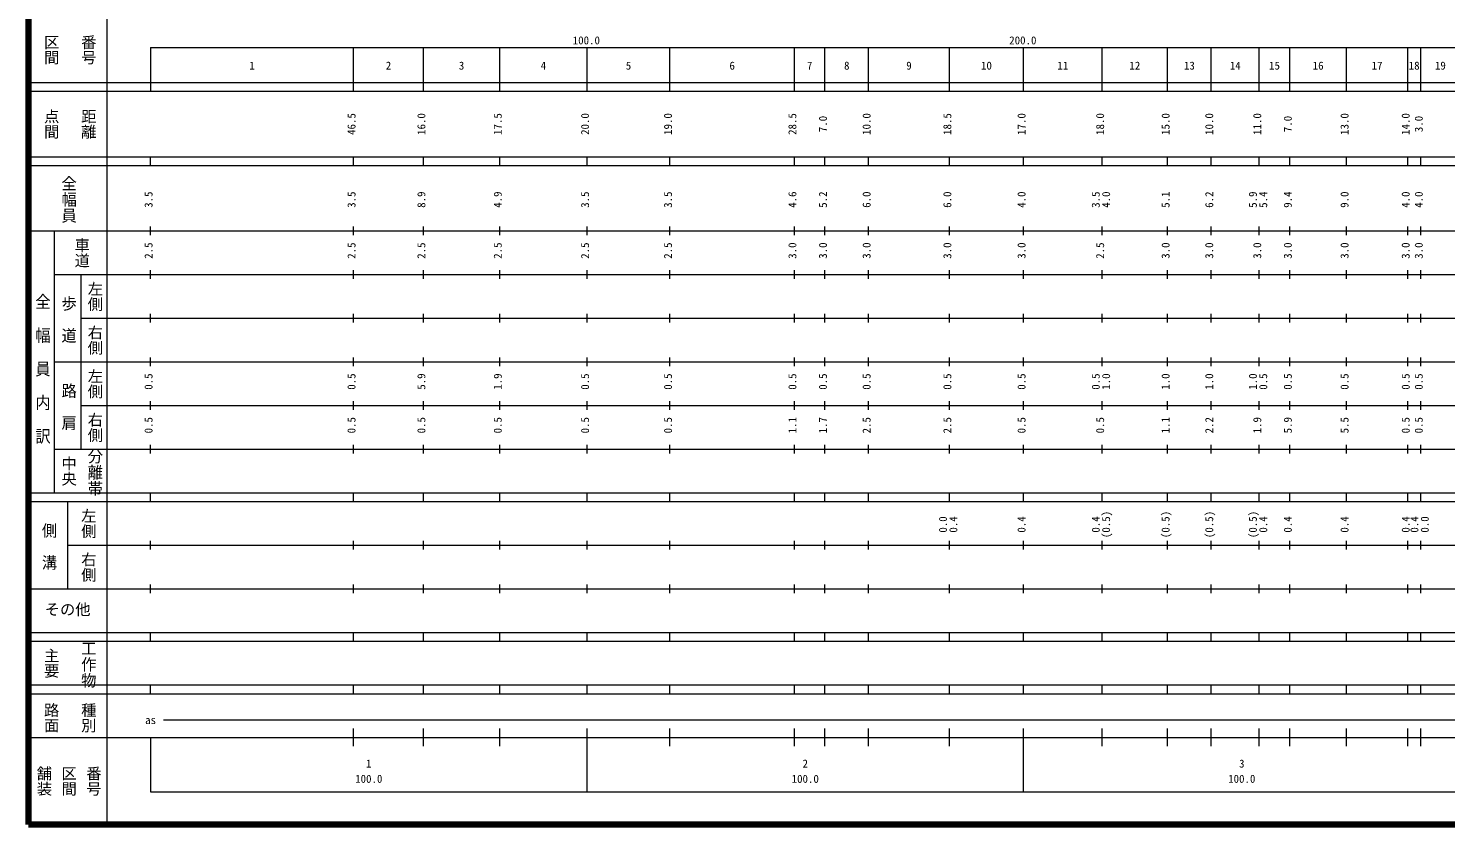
# Model space of a CAD drawing. Units: millimetres on the paper. Extents: x 40 to 680, y 20 to 380.
# Drawn here: x 40 to 364.7, y 20 to 202.4 of the extents above; entities that cross this region are included whole.
import ezdxf
from ezdxf.enums import TextEntityAlignment as Align

# ---------------------------------------------------------------- set-up
doc = ezdxf.new("R2010")
doc.units = ezdxf.units.MM
doc.layers.add('M-TTL', color=2, linetype='Continuous', lineweight=140)
doc.layers.add('M-TTL-BAND', color=7, linetype='Continuous', lineweight=13)
doc.styles.add('@ＭＳ ゴシック', font='')
doc.styles.add('ＭＳ ゴシック', font='')
doc.styles.get('@ＭＳ ゴシック').set_extended_font_data('@MS Gothic')
doc.styles.get('ＭＳ ゴシック').set_extended_font_data('MS Gothic')

msp = doc.modelspace()

# ---------------------------------------------------------------- linework, layer by layer
at = {"layer": 'M-TTL'}
for p, q in [((40, 380), (40, 20)), ((40, 20), (680, 20))]:
    msp.add_line(p, q, dxfattribs=at)
at = {"layer": 'M-TTL-BAND'}
for p, q in [((58, 370), (58, 20)), ((68, 198), (579, 198)), ((68, 198), (68, 188)), ((114.5, 188), (114.5, 198)), ((130.5, 188), (130.5, 198)), ((148, 188), (148, 198)), ((168, 188), (168, 198)), ((187, 188), (187, 198)), ((215.5, 188), (215.5, 198)), ((222.5, 188), (222.5, 198)), ((232.5, 188), (232.5, 198)), ((251, 188), (251, 198)), ((268, 188), (268, 198)), ((286, 188), (286, 198)), ((301, 188), (301, 198)), ((311, 188), (311, 198)), ((322, 188), (322, 198)), ((329, 188), (329, 198)), ((342, 188), (342, 198)), ((356, 188), (356, 198)), ((359, 188), (359, 198)), ((40, 190), (579, 190)), ((40, 188), (579, 188)), ((40, 173), (579, 173)), ((68, 171), (68, 173)), ((114.5, 171), (114.5, 173)), ((130.5, 171), (130.5, 173)), ((148, 171), (148, 173)), ((168, 171), (168, 173)), ((187, 171), (187, 173)), ((215.5, 171), (215.5, 173)), ((222.5, 171), (222.5, 173)), ((232.5, 171), (232.5, 173)), ((251, 171), (251, 173)), ((268, 171), (268, 173)), ((286, 171), (286, 173)), ((301, 171), (301, 173)), ((311, 171), (311, 173)), ((322, 171), (322, 173)), ((329, 171), (329, 173)), ((342, 171), (342, 173)), ((356, 171), (356, 173)), ((359, 171), (359, 173)), ((40, 171), (579, 171)), ((40, 156), (579, 156)), ((46, 96), (46, 156)), ((68, 155), (68, 157)), ((114.5, 155), (114.5, 157)), ((130.5, 155), (130.5, 157)), ((148, 155), (148, 157)), ((168, 155), (168, 157)), ((187, 155), (187, 157)), ((215.5, 155), (215.5, 157)), ((222.5, 155), (222.5, 157)), ((232.5, 155), (232.5, 157)), ((251, 155), (251, 157)), ((268, 155), (268, 157)), ((286, 155), (286, 157)), ((301, 155), (301, 157)), ((311, 155), (311, 157)), ((322, 155), (322, 157)), ((329, 155), (329, 157)), ((342, 155), (342, 157)), ((356, 155), (356, 157)), ((359, 155), (359, 157)), ((68, 145), (68, 147)), ((114.5, 145), (114.5, 147)), ((130.5, 145), (130.5, 147)), ((148, 145), (148, 147)), ((168, 145), (168, 147)), ((187, 145), (187, 147)), ((215.5, 145), (215.5, 147)), ((222.5, 145), (222.5, 147)), ((232.5, 145), (232.5, 147)), ((251, 145), (251, 147)), ((268, 145), (268, 147)), ((286, 145), (286, 147)), ((301, 145), (301, 147)), ((311, 145), (311, 147)), ((322, 145), (322, 147)), ((329, 145), (329, 147)), ((342, 145), (342, 147)), ((356, 145), (356, 147)), ((359, 145), (359, 147)), ((46, 146), (579, 146)), ((52, 146), (52, 106)), ((68, 135), (68, 137)), ((114.5, 135), (114.5, 137)), ((130.5, 135), (130.5, 137)), ((148, 135), (148, 137)), ((168, 135), (168, 137)), ((187, 135), (187, 137)), ((215.5, 135), (215.5, 137)), ((222.5, 135), (222.5, 137)), ((232.5, 135), (232.5, 137)), ((251, 135), (251, 137)), ((268, 135), (268, 137)), ((286, 135), (286, 137)), ((301, 135), (301, 137)), ((311, 135), (311, 137)), ((322, 135), (322, 137)), ((329, 135), (329, 137)), ((342, 135), (342, 137)), ((356, 135), (356, 137)), ((359, 135), (359, 137)), ((52, 136), (579, 136)), ((68, 125), (68, 127)), ((114.5, 125), (114.5, 127)), ((130.5, 125), (130.5, 127)), ((148, 125), (148, 127)), ((168, 125), (168, 127)), ((187, 125), (187, 127)), ((215.5, 125), (215.5, 127)), ((222.5, 125), (222.5, 127)), ((232.5, 125), (232.5, 127)), ((251, 125), (251, 127)), ((268, 125), (268, 127)), ((286, 125), (286, 127)), ((301, 125), (301, 127)), ((311, 125), (311, 127)), ((322, 125), (322, 127)), ((329, 125), (329, 127)), ((342, 125), (342, 127)), ((356, 125), (356, 127)), ((359, 125), (359, 127)), ((46, 126), (579, 126)), ((68, 115), (68, 117)), ((114.5, 115), (114.5, 117)), ((130.5, 115), (130.5, 117)), ((148, 115), (148, 117)), ((168, 115), (168, 117)), ((187, 115), (187, 117)), ((215.5, 115), (215.5, 117)), ((222.5, 115), (222.5, 117)), ((232.5, 115), (232.5, 117)), ((251, 115), (251, 117)), ((268, 115), (268, 117)), ((286, 115), (286, 117)), ((301, 115), (301, 117)), ((311, 115), (311, 117)), ((322, 115), (322, 117)), ((329, 115), (329, 117)), ((342, 115), (342, 117)), ((356, 115), (356, 117)), ((359, 115), (359, 117)), ((52, 116), (579, 116)), ((46, 106), (579, 106)), ((68, 105), (68, 107)), ((114.5, 105), (114.5, 107)), ((130.5, 105), (130.5, 107)), ((148, 105), (148, 107)), ((168, 105), (168, 107)), ((187, 105), (187, 107)), ((215.5, 105), (215.5, 107)), ((222.5, 105), (222.5, 107)), ((232.5, 105), (232.5, 107)), ((251, 105), (251, 107)), ((268, 105), (268, 107)), ((286, 105), (286, 107)), ((301, 105), (301, 107)), ((311, 105), (311, 107)), ((322, 105), (322, 107)), ((329, 105), (329, 107)), ((342, 105), (342, 107)), ((356, 105), (356, 107)), ((359, 105), (359, 107)), ((40, 96), (579, 96)), ((68, 94), (68, 96)), ((114.5, 94), (114.5, 96)), ((130.5, 94), (130.5, 96)), ((148, 94), (148, 96)), ((168, 94), (168, 96)), ((187, 94), (187, 96)), ((215.5, 94), (215.5, 96)), ((222.5, 94), (222.5, 96)), ((232.5, 94), (232.5, 96)), ((251, 94), (251, 96)), ((268, 94), (268, 96)), ((286, 94), (286, 96)), ((301, 94), (301, 96)), ((311, 94), (311, 96)), ((322, 94), (322, 96)), ((329, 94), (329, 96)), ((342, 94), (342, 96)), ((356, 94), (356, 96)), ((359, 94), (359, 96)), ((40, 94), (579, 94)), ((49, 94), (49, 74)), ((68, 83), (68, 85)), ((114.5, 83), (114.5, 85)), ((130.5, 83), (130.5, 85)), ((148, 83), (148, 85)), ((168, 83), (168, 85)), ((187, 83), (187, 85)), ((215.5, 83), (215.5, 85)), ((222.5, 83), (222.5, 85)), ((232.5, 83), (232.5, 85)), ((251, 83), (251, 85)), ((268, 83), (268, 85)), ((286, 83), (286, 85)), ((301, 83), (301, 85)), ((311, 83), (311, 85)), ((322, 83), (322, 85)), ((329, 83), (329, 85)), ((342, 83), (342, 85)), ((356, 83), (356, 85)), ((359, 83), (359, 85)), ((49, 84), (579, 84)), ((68, 73), (68, 75)), ((114.5, 73), (114.5, 75)), ((130.5, 73), (130.5, 75)), ((148, 73), (148, 75)), ((168, 73), (168, 75)), ((187, 73), (187, 75)), ((215.5, 73), (215.5, 75)), ((222.5, 73), (222.5, 75)), ((232.5, 73), (232.5, 75)), ((251, 73), (251, 75)), ((268, 73), (268, 75)), ((286, 73), (286, 75)), ((301, 73), (301, 75)), ((311, 73), (311, 75)), ((322, 73), (322, 75)), ((329, 73), (329, 75)), ((342, 73), (342, 75)), ((356, 73), (356, 75)), ((359, 73), (359, 75)), ((40, 74), (579, 74)), ((40, 64), (579, 64)), ((40, 62), (579, 62)), ((68, 62), (68, 64)), ((114.5, 62), (114.5, 64)), ((130.5, 62), (130.5, 64)), ((148, 62), (148, 64)), ((168, 62), (168, 64)), ((187, 62), (187, 64)), ((215.5, 62), (215.5, 64)), ((222.5, 62), (222.5, 64)), ((232.5, 62), (232.5, 64)), ((251, 62), (251, 64)), ((268, 62), (268, 64)), ((286, 62), (286, 64)), ((301, 62), (301, 64)), ((311, 62), (311, 64)), ((322, 62), (322, 64)), ((329, 62), (329, 64)), ((342, 62), (342, 64)), ((356, 62), (356, 64)), ((359, 62), (359, 64)), ((40, 52), (579, 52)), ((68, 50), (68, 52)), ((114.5, 50), (114.5, 52)), ((130.5, 50), (130.5, 52)), ((148, 50), (148, 52)), ((168, 50), (168, 52)), ((187, 50), (187, 52)), ((215.5, 50), (215.5, 52)), ((222.5, 50), (222.5, 52)), ((232.5, 50), (232.5, 52)), ((251, 50), (251, 52)), ((268, 50), (268, 52)), ((286, 50), (286, 52)), ((301, 50), (301, 52)), ((311, 50), (311, 52)), ((322, 50), (322, 52)), ((329, 50), (329, 52)), ((342, 50), (342, 52)), ((356, 50), (356, 52)), ((359, 50), (359, 52)), ((40, 50), (579, 50)), ((71, 44), (565, 44)), ((40, 40), (579, 40)), ((68, 40), (68, 27.5)), ((114.5, 38), (114.5, 42)), ((130.5, 38), (130.5, 42)), ((148, 38), (148, 42)), ((168, 27.5), (168, 42)), ((187, 38), (187, 42)), ((215.5, 38), (215.5, 42)), ((222.5, 38), (222.5, 42)), ((232.5, 38), (232.5, 42)), ((251, 38), (251, 42)), ((268, 27.5), (268, 42)), ((286, 38), (286, 42)), ((301, 38), (301, 42)), ((311, 38), (311, 42)), ((322, 38), (322, 42)), ((329, 38), (329, 42)), ((342, 38), (342, 42)), ((356, 38), (356, 42)), ((359, 38), (359, 42)), ((68, 27.5), (579, 27.5))]:
    msp.add_line(p, q, dxfattribs=at)

# ---------------------------------------------------------------- texts
for s, height, rotation, style, p in [('区間', 2.566, 270, '@ＭＳ ゴシック', (43.25, 201)), ('番号', 2.566, 270, '@ＭＳ ゴシック', (51.75, 201)), ('点間', 2.566, 270, '@ＭＳ ゴシック', (43.25, 184)), ('距離', 2.566, 270, '@ＭＳ ゴシック', (51.75, 184)), ('46.5', 1.833, 90, 'ＭＳ ゴシック', (115.5, 178)), ('16.0', 1.833, 90, 'ＭＳ ゴシック', (131.5, 178)), ('17.5', 1.833, 90, 'ＭＳ ゴシック', (149, 178)), ('20.0', 1.833, 90, 'ＭＳ ゴシック', (169, 178)), ('19.0', 1.833, 90, 'ＭＳ ゴシック', (188, 178)), ('28.5', 1.833, 90, 'ＭＳ ゴシック', (216.5, 178)), ('7.0', 1.833, 90, 'ＭＳ ゴシック', (223.5, 178.625)), ('10.0', 1.833, 90, 'ＭＳ ゴシック', (233.5, 178)), ('18.5', 1.833, 90, 'ＭＳ ゴシック', (252, 178)), ('17.0', 1.833, 90, 'ＭＳ ゴシック', (269, 178)), ('18.0', 1.833, 90, 'ＭＳ ゴシック', (287, 178)), ('15.0', 1.833, 90, 'ＭＳ ゴシック', (302, 178)), ('10.0', 1.833, 90, 'ＭＳ ゴシック', (312, 178)), ('11.0', 1.833, 90, 'ＭＳ ゴシック', (323, 178)), ('7.0', 1.833, 90, 'ＭＳ ゴシック', (330, 178.625)), ('13.0', 1.833, 90, 'ＭＳ ゴシック', (343, 178)), ('14.0', 1.833, 90, 'ＭＳ ゴシック', (357, 178)), ('3.0', 1.833, 90, 'ＭＳ ゴシック', (360, 178.625)), ('3.5', 1.833, 90, 'ＭＳ ゴシック', (69, 161.299)), ('3.5', 1.833, 90, 'ＭＳ ゴシック', (115.5, 161.299)), ('8.9', 1.833, 90, 'ＭＳ ゴシック', (131.5, 161.299)), ('4.9', 1.833, 90, 'ＭＳ ゴシック', (149, 161.299)), ('3.5', 1.833, 90, 'ＭＳ ゴシック', (169, 161.299)), ('3.5', 1.833, 90, 'ＭＳ ゴシック', (188, 161.299)), ('4.6', 1.833, 90, 'ＭＳ ゴシック', (216.5, 161.299)), ('5.2', 1.833, 90, 'ＭＳ ゴシック', (223.5, 161.299)), ('6.0', 1.833, 90, 'ＭＳ ゴシック', (233.5, 161.299)), ('6.0', 1.833, 90, 'ＭＳ ゴシック', (252, 161.299)), ('4.0', 1.833, 90, 'ＭＳ ゴシック', (269, 161.299)), ('3.5', 1.833, 90, 'ＭＳ ゴシック', (286, 161.299)), ('4.0', 1.833, 90, 'ＭＳ ゴシック', (288.37, 161.299)), ('5.1', 1.833, 90, 'ＭＳ ゴシック', (302, 161.299)), ('6.2', 1.833, 90, 'ＭＳ ゴシック', (312, 161.299)), ('5.9', 1.833, 90, 'ＭＳ ゴシック', (322, 161.299)), ('5.4', 1.833, 90, 'ＭＳ ゴシック', (324.37, 161.299)), ('9.4', 1.833, 90, 'ＭＳ ゴシック', (330, 161.299)), ('9.0', 1.833, 90, 'ＭＳ ゴシック', (343, 161.299)), ('4.0', 1.833, 90, 'ＭＳ ゴシック', (357, 161.299)), ('4.0', 1.833, 90, 'ＭＳ ゴシック', (360, 161.299)), ('車道', 2.566, 270, '@ＭＳ ゴシック', (50.25, 154.5)), ('2.5', 1.833, 90, 'ＭＳ ゴシック', (69, 149.625)), ('2.5', 1.833, 90, 'ＭＳ ゴシック', (115.5, 149.625)), ('2.5', 1.833, 90, 'ＭＳ ゴシック', (131.5, 149.625)), ('2.5', 1.833, 90, 'ＭＳ ゴシック', (149, 149.625)), ('2.5', 1.833, 90, 'ＭＳ ゴシック', (169, 149.625)), ('2.5', 1.833, 90, 'ＭＳ ゴシック', (188, 149.625)), ('3.0', 1.833, 90, 'ＭＳ ゴシック', (216.5, 149.625)), ('3.0', 1.833, 90, 'ＭＳ ゴシック', (223.5, 149.625)), ('3.0', 1.833, 90, 'ＭＳ ゴシック', (233.5, 149.625)), ('3.0', 1.833, 90, 'ＭＳ ゴシック', (252, 149.625)), ('3.0', 1.833, 90, 'ＭＳ ゴシック', (269, 149.625)), ('2.5', 1.833, 90, 'ＭＳ ゴシック', (287, 149.625)), ('3.0', 1.833, 90, 'ＭＳ ゴシック', (302, 149.625)), ('3.0', 1.833, 90, 'ＭＳ ゴシック', (312, 149.625)), ('3.0', 1.833, 90, 'ＭＳ ゴシック', (323, 149.625)), ('3.0', 1.833, 90, 'ＭＳ ゴシック', (330, 149.625)), ('3.0', 1.833, 90, 'ＭＳ ゴシック', (343, 149.625)), ('3.0', 1.833, 90, 'ＭＳ ゴシック', (357, 149.625)), ('3.0', 1.833, 90, 'ＭＳ ゴシック', (360, 149.625)), ('左側', 2.566, 270, '@ＭＳ ゴシック', (53.25, 144.5)), ('右側', 2.566, 270, '@ＭＳ ゴシック', (53.25, 134.5)), ('左側', 2.566, 270, '@ＭＳ ゴシック', (53.25, 124.5)), ('0.5', 1.833, 90, 'ＭＳ ゴシック', (69, 119.625)), ('0.5', 1.833, 90, 'ＭＳ ゴシック', (115.5, 119.625)), ('5.9', 1.833, 90, 'ＭＳ ゴシック', (131.5, 119.625)), ('1.9', 1.833, 90, 'ＭＳ ゴシック', (149, 119.625)), ('0.5', 1.833, 90, 'ＭＳ ゴシック', (169, 119.625)), ('0.5', 1.833, 90, 'ＭＳ ゴシック', (188, 119.625)), ('0.5', 1.833, 90, 'ＭＳ ゴシック', (216.5, 119.625)), ('0.5', 1.833, 90, 'ＭＳ ゴシック', (223.5, 119.625)), ('0.5', 1.833, 90, 'ＭＳ ゴシック', (233.5, 119.625)), ('0.5', 1.833, 90, 'ＭＳ ゴシック', (252, 119.625)), ('0.5', 1.833, 90, 'ＭＳ ゴシック', (269, 119.625)), ('0.5', 1.833, 90, 'ＭＳ ゴシック', (286, 119.625)), ('1.0', 1.833, 90, 'ＭＳ ゴシック', (288.37, 119.625)), ('1.0', 1.833, 90, 'ＭＳ ゴシック', (302, 119.625)), ('1.0', 1.833, 90, 'ＭＳ ゴシック', (312, 119.625)), ('1.0', 1.833, 90, 'ＭＳ ゴシック', (322, 119.625)), ('0.5', 1.833, 90, 'ＭＳ ゴシック', (324.37, 119.625)), ('0.5', 1.833, 90, 'ＭＳ ゴシック', (330, 119.625)), ('0.5', 1.833, 90, 'ＭＳ ゴシック', (343, 119.625)), ('0.5', 1.833, 90, 'ＭＳ ゴシック', (357, 119.625)), ('0.5', 1.833, 90, 'ＭＳ ゴシック', (360, 119.625)), ('右側', 2.566, 270, '@ＭＳ ゴシック', (53.25, 114.5)), ('0.5', 1.833, 90, 'ＭＳ ゴシック', (69, 109.625)), ('0.5', 1.833, 90, 'ＭＳ ゴシック', (115.5, 109.625)), ('0.5', 1.833, 90, 'ＭＳ ゴシック', (131.5, 109.625)), ('0.5', 1.833, 90, 'ＭＳ ゴシック', (149, 109.625)), ('0.5', 1.833, 90, 'ＭＳ ゴシック', (169, 109.625)), ('0.5', 1.833, 90, 'ＭＳ ゴシック', (188, 109.625)), ('1.1', 1.833, 90, 'ＭＳ ゴシック', (216.5, 109.625)), ('1.7', 1.833, 90, 'ＭＳ ゴシック', (223.5, 109.625)), ('2.5', 1.833, 90, 'ＭＳ ゴシック', (233.5, 109.625)), ('2.5', 1.833, 90, 'ＭＳ ゴシック', (252, 109.625)), ('0.5', 1.833, 90, 'ＭＳ ゴシック', (269, 109.625)), ('0.5', 1.833, 90, 'ＭＳ ゴシック', (287, 109.625)), ('1.1', 1.833, 90, 'ＭＳ ゴシック', (302, 109.625)), ('2.2', 1.833, 90, 'ＭＳ ゴシック', (312, 109.625)), ('1.9', 1.833, 90, 'ＭＳ ゴシック', (323, 109.625)), ('5.9', 1.833, 90, 'ＭＳ ゴシック', (330, 109.625)), ('5.5', 1.833, 90, 'ＭＳ ゴシック', (343, 109.625)), ('0.5', 1.833, 90, 'ＭＳ ゴシック', (357, 109.625)), ('0.5', 1.833, 90, 'ＭＳ ゴシック', (360, 109.625)), ('中央', 2.566, 270, '@ＭＳ ゴシック', (47.25, 104.5)), ('左側', 2.566, 270, '@ＭＳ ゴシック', (51.75, 92.5)), ('(0.5)', 1.833, 90, 'ＭＳ ゴシック', (288.37, 85.639)), ('(0.5)', 1.833, 90, 'ＭＳ ゴシック', (302, 85.639)), ('(0.5)', 1.833, 90, 'ＭＳ ゴシック', (312, 85.639)), ('(0.5)', 1.833, 90, 'ＭＳ ゴシック', (322, 85.639)), ('0.0', 1.833, 90, 'ＭＳ ゴシック', (251, 86.889)), ('0.4', 1.833, 90, 'ＭＳ ゴシック', (253.37, 86.889)), ('0.4', 1.833, 90, 'ＭＳ ゴシック', (269, 86.889)), ('0.4', 1.833, 90, 'ＭＳ ゴシック', (286, 86.889)), ('0.4', 1.833, 90, 'ＭＳ ゴシック', (324.37, 86.889)), ('0.4', 1.833, 90, 'ＭＳ ゴシック', (330, 86.889)), ('0.4', 1.833, 90, 'ＭＳ ゴシック', (343, 86.889)), ('0.4', 1.833, 90, 'ＭＳ ゴシック', (357, 86.889)), ('0.4', 1.833, 90, 'ＭＳ ゴシック', (359, 86.889)), ('0.0', 1.833, 90, 'ＭＳ ゴシック', (361.37, 86.889)), ('右側', 2.566, 270, '@ＭＳ ゴシック', (51.75, 82.5)), ('主要', 2.566, 270, '@ＭＳ ゴシック', (43.25, 60.5)), ('路面', 2.566, 270, '@ＭＳ ゴシック', (43.25, 48)), ('種別', 2.566, 270, '@ＭＳ ゴシック', (51.75, 48)), ('舗装', 2.566, 270, '@ＭＳ ゴシック', (41.583, 33.5)), ('区間', 2.566, 270, '@ＭＳ ゴシック', (47.25, 33.5)), ('番号', 2.566, 270, '@ＭＳ ゴシック', (52.917, 33.5))]:
    msp.add_text(s, height=height, rotation=rotation, dxfattribs=dict(at, style=style)).set_placement(p, align=Align.BOTTOM_LEFT)
at = {"layer": 'M-TTL-BAND', "style": 'ＭＳ ゴシック'}
for s, height, p in [('100.0', 1.833, (164.719, 198.195)), ('200.0', 1.833, (264.719, 198.195)), ('1', 1.833, (90.625, 192.405)), ('2', 1.833, (121.875, 192.405)), ('3', 1.833, (138.625, 192.405)), ('4', 1.833, (157.375, 192.405)), ('5', 1.833, (176.875, 192.405)), ('6', 1.833, (200.625, 192.405)), ('7', 1.833, (218.375, 192.405)), ('8', 1.833, (226.875, 192.405)), ('9', 1.833, (241.125, 192.405)), ('10', 1.833, (258.25, 192.405)), ('11', 1.833, (275.75, 192.405)), ('12', 1.833, (292.25, 192.405)), ('13', 1.833, (304.75, 192.405)), ('14', 1.833, (315.25, 192.405)), ('15', 1.833, (324.25, 192.405)), ('16', 1.833, (334.25, 192.405)), ('17', 1.833, (347.75, 192.405)), ('18', 1.833, (356.25, 192.405)), ('19', 1.833, (362.25, 192.405)), ('その他', 2.566, (43.75, 67.25)), ('as', 1.833, (66.75, 42.5)), ('1', 1.833, (117.375, 32.523)), ('2', 1.833, (217.375, 32.523)), ('3', 1.833, (317.375, 32.523)), ('100.0', 1.833, (114.875, 29.033)), ('100.0', 1.833, (214.875, 29.033)), ('100.0', 1.833, (314.875, 29.033))]:
    msp.add_text(s, height=height, dxfattribs=at).set_placement(p, align=Align.BOTTOM_LEFT)
at = {"layer": 'M-TTL-BAND', "style": '@ＭＳ ゴシック'}
for s, width, p in [('全幅員', 1.05, (47.25, 168.75)), ('全\u3000幅\u3000員\u3000内\u3000訳', 1.1, (41.25, 141.75)), ('歩\u3000道', 1.05, (47.25, 141.25)), ('路\u3000肩', 1.05, (47.25, 121.25)), ('分離帯', 1.05, (53.25, 106.25)), ('側\u3000溝', 1.05, (42.75, 89.25)), ('工作物', 1.05, (51.75, 62.25))]:
    msp.add_text(s, height=2.566, rotation=270, dxfattribs=dict(at, width=width)).set_placement(p, align=Align.BOTTOM_LEFT)

doc.saveas('drawing.dxf')
